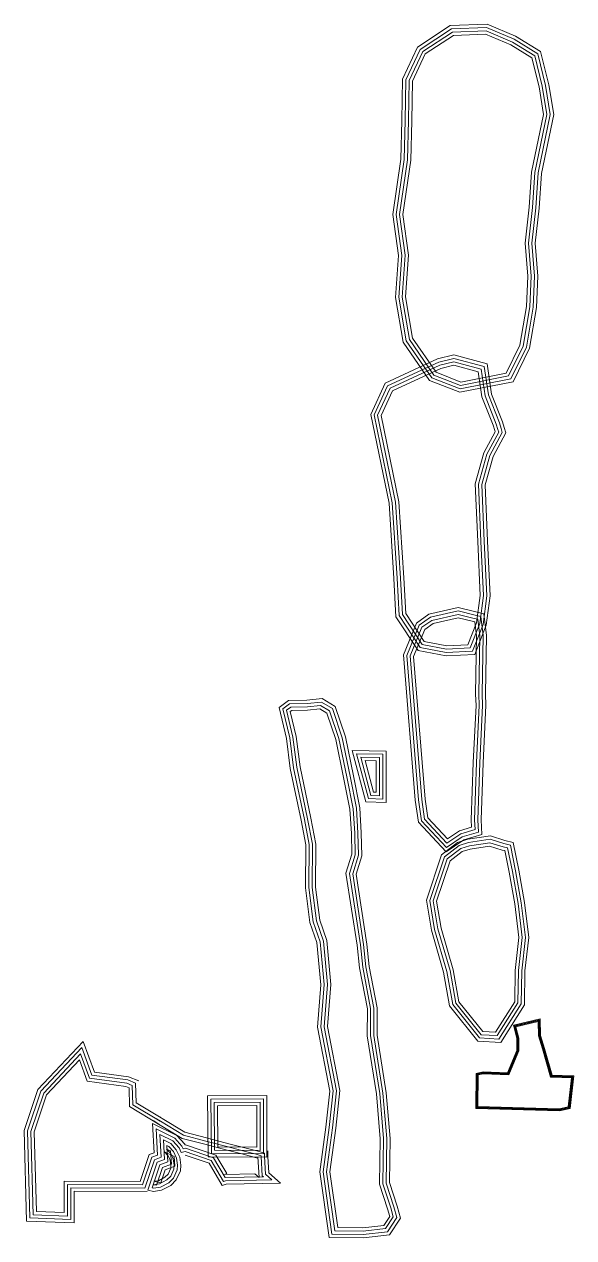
# Model space of a CAD drawing. Extents: x 1379 to 1824, y 6485 to 7347.
# Drawn here: x 1499.5 to 1582.4, y 6872 to 7055 of the extents above; entities that cross this region are included whole.
import ezdxf

# ---------------------------------------------------------------- set-up
doc = ezdxf.new("R2010")
doc.units = 0
doc.header["$MEASUREMENT"] = 0
doc.linetypes.add('DASHED', pattern=[0])

msp = doc.modelspace()

# ---------------------------------------------------------------- linework, layer by layer
at = {"layer": '', "color": 182, "linetype": 'DASHED', "lineweight": 0}
msp.add_polyline3d([(1579.341, 7041.388, 3336), (1577.485, 7032.514, 3336), (1577.141, 7027.286, 3336), (1576.522, 7021.989, 3336), (1576.934, 7017.036, 3336), (1576.728, 7012.289, 3336), (1575.697, 7006.166, 3336), (1573.221, 7001.075, 3336), (1565.175, 6999.493, 3336), (1560.636, 7001.282, 3336), (1556.647, 7007.061, 3336), (1555.478, 7013.802, 3336), (1555.96, 7020.131, 3336), (1555.066, 7026.323, 3336), (1556.304, 7034.647, 3336), (1556.463, 7040.495, 3336), (1556.532, 7046.755, 3336), (1558.801, 7051.571, 3336), (1563.753, 7054.804, 3336), (1569.323, 7055.011, 3336), (1573.587, 7053.222, 3336), (1577.369, 7050.883, 3336), (1578.607, 7045.861, 3336), (1579.341, 7041.388, 3336)], dxfattribs=at)
at = {"color": 1, "linetype": 'CONTINUOUS', "lineweight": 0}
for p, q in [((1515.387, 6891.758, 3336), (1519.857, 6889.063, 3336)), ((1515.879, 6892.045, 3336), (1519.996, 6889.563, 3336)), ((1516.371, 6892.333, 3336), (1520.135, 6890.063, 3336)), ((1519.647, 6889.191, 3336), (1518.938, 6889.634, 3336)), ((1518.938, 6889.634, 3336), (1518.938, 6889.616, 3336)), ((1518.938, 6889.616, 3336), (1519.777, 6889.111, 3336)), ((1519.908, 6889.617, 3336), (1519.438, 6889.911, 3336)), ((1519.438, 6889.911, 3336), (1519.438, 6889.899, 3336)), ((1519.438, 6889.899, 3336), (1520.035, 6889.539, 3336)), ((1519.998, 6889.563, 3336), (1519.908, 6889.617, 3336)), ((1520.169, 6890.044, 3336), (1519.938, 6890.188, 3336)), ((1519.938, 6890.188, 3336), (1519.938, 6890.181, 3336)), ((1519.938, 6890.181, 3336), (1520.293, 6889.968, 3336)), ((1519.996, 6889.563, 3336), (1519.998, 6889.563, 3336)), ((1520.035, 6889.539, 3336), (1523.539, 6887.428, 3336)), ((1520.135, 6890.063, 3336), (1520.137, 6890.063, 3336)), ((1520.137, 6890.063, 3336), (1520.169, 6890.044, 3336)), ((1520.293, 6889.968, 3336), (1523.735, 6887.893, 3336)), ((1522.526, 6887.38, 3336), (1518.848, 6889.223, 3336)), ((1518.848, 6889.223, 3336), (1519.091, 6884.788, 3336)), ((1522.218, 6886.975, 3336), (1519.394, 6888.39, 3336)), ((1519.394, 6888.39, 3336), (1519.61, 6884.449, 3336)), ((1519.86, 6889.063, 3336), (1519.647, 6889.191, 3336)), ((1519.777, 6889.111, 3336), (1523.342, 6886.962, 3336)), ((1519.857, 6889.063, 3336), (1519.86, 6889.063, 3336)), ((1523.735, 6887.893, 3336), (1527.002, 6887.04, 3336)), ((1521.909, 6886.571, 3336), (1519.941, 6887.557, 3336)), ((1519.941, 6887.557, 3336), (1520.13, 6884.111, 3336)), ((1523.701, 6886.075, 3336), (1522.526, 6887.38, 3336)), ((1523.342, 6886.962, 3336), (1526.749, 6886.073, 3336)), ((1523.539, 6887.428, 3336), (1526.875, 6886.556, 3336)), ((1526.749, 6886.073, 3336), (1530.107, 6885.196, 3336)), ((1526.875, 6886.556, 3336), (1530.233, 6885.679, 3336)), ((1527.002, 6887.04, 3336), (1530.36, 6886.163, 3336)), ((1530.36, 6886.163, 3336), (1532.775, 6885.532, 3336)), ((1519.091, 6884.788, 3336), (1518.367, 6884.515, 3336)), ((1519.61, 6884.449, 3336), (1518.764, 6884.13, 3336)), ((1520.13, 6884.111, 3336), (1519.161, 6883.746, 3336)), ((1530.107, 6885.196, 3336), (1532.524, 6884.564, 3336)), ((1530.233, 6885.679, 3336), (1532.65, 6885.048, 3336)), ((1532.524, 6884.564, 3336), (1534.321, 6884.1, 3336)), ((1532.65, 6885.048, 3336), (1534.456, 6884.582, 3336)), ((1532.775, 6885.532, 3336), (1534.59, 6885.063, 3336))]:
    msp.add_line(p, q, dxfattribs=at)
at = {"color": 182, "linetype": 'DASHED', "lineweight": 0}
for points in [[(1578.832, 7041.399, 3336), (1576.988, 7032.582, 3336), (1576.642, 7027.332, 3336), (1576.019, 7021.998, 3336), (1576.433, 7017.026, 3336), (1576.229, 7012.342, 3336), (1575.215, 7006.32, 3336), (1572.88, 7001.518, 3336), (1565.222, 7000.012, 3336), (1560.961, 7001.692, 3336), (1557.12, 7007.255, 3336), (1555.981, 7013.827, 3336), (1556.462, 7020.148, 3336), (1555.571, 7026.322, 3336), (1556.803, 7034.604, 3336), (1556.962, 7040.486, 3336), (1557.03, 7046.641, 3336), (1559.192, 7051.23, 3336), (1563.91, 7054.31, 3336), (1569.231, 7054.508, 3336), (1573.357, 7052.777, 3336), (1576.932, 7050.566, 3336), (1578.116, 7045.761, 3336), (1578.832, 7041.399, 3336)], [(1578.324, 7041.411, 3336), (1576.491, 7032.65, 3336), (1576.144, 7027.377, 3336), (1575.517, 7022.006, 3336), (1575.932, 7017.017, 3336), (1575.731, 7012.395, 3336), (1574.734, 7006.474, 3336), (1572.539, 7001.961, 3336), (1565.269, 7000.531, 3336), (1561.286, 7002.101, 3336), (1557.594, 7007.449, 3336), (1556.484, 7013.851, 3336), (1556.965, 7020.165, 3336), (1556.076, 7026.321, 3336), (1557.302, 7034.56, 3336), (1557.462, 7040.476, 3336), (1557.529, 7046.526, 3336), (1559.584, 7050.889, 3336), (1564.067, 7053.815, 3336), (1569.139, 7054.004, 3336), (1573.127, 7052.331, 3336), (1576.495, 7050.248, 3336), (1577.626, 7045.66, 3336), (1578.324, 7041.411, 3336)], [(1577.815, 7041.422, 3336), (1575.995, 7032.718, 3336), (1575.646, 7027.423, 3336), (1575.014, 7022.015, 3336), (1575.431, 7017.007, 3336), (1575.233, 7012.447, 3336), (1574.253, 7006.628, 3336), (1572.198, 7002.403, 3336), (1565.316, 7001.05, 3336), (1561.611, 7002.51, 3336), (1558.068, 7007.642, 3336), (1556.987, 7013.875, 3336), (1557.468, 7020.182, 3336), (1556.582, 7026.32, 3336), (1557.8, 7034.516, 3336), (1557.962, 7040.467, 3336), (1558.028, 7046.412, 3336), (1559.976, 7050.548, 3336), (1564.224, 7053.321, 3336), (1569.047, 7053.5, 3336), (1572.898, 7051.885, 3336), (1576.059, 7049.93, 3336), (1577.136, 7045.56, 3336), (1577.815, 7041.422, 3336)], [(1569.308, 7003.784, 3336), (1569.981, 6999.224, 3336), (1571.625, 6995.037, 3336), (1571.89, 6994.18, 3336), (1572.124, 6993.361, 3336), (1570.195, 6989.794, 3336), (1569.025, 6985.524, 3336), (1569.376, 6977.043, 3336), (1569.767, 6968.795, 3336), (1569.183, 6964.349, 3336), (1567.429, 6959.963, 3336), (1563.105, 6959.748, 3336), (1558.92, 6960.57, 3336), (1555.556, 6965.654, 3336), (1555.257, 6971.411, 3336), (1554.51, 6982.776, 3336), (1551.745, 6996.158, 3336), (1553.912, 7000.869, 3336), (1561.834, 7004.532, 3336), (1564.301, 7005.131, 3336), (1569.308, 7003.784, 3336)], [(1568.861, 7003.386, 3336), (1569.494, 6999.094, 3336), (1571.152, 6994.871, 3336), (1571.41, 6994.037, 3336), (1571.587, 6993.419, 3336), (1569.727, 6989.981, 3336), (1568.522, 6985.581, 3336), (1568.876, 6977.02, 3336), (1569.265, 6968.816, 3336), (1568.695, 6964.476, 3336), (1567.083, 6960.446, 3336), (1563.141, 6960.25, 3336), (1559.221, 6961.02, 3336), (1556.048, 6965.816, 3336), (1555.756, 6971.44, 3336), (1555.006, 6982.843, 3336), (1552.267, 6996.098, 3336), (1554.289, 7000.492, 3336), (1561.999, 7004.057, 3336), (1564.294, 7004.615, 3336), (1568.861, 7003.386, 3336)], [(1568.414, 7002.988, 3336), (1569.008, 6998.965, 3336), (1570.68, 6994.706, 3336), (1570.931, 6993.895, 3336), (1571.05, 6993.478, 3336), (1569.26, 6990.168, 3336), (1568.019, 6985.638, 3336), (1568.377, 6976.998, 3336), (1568.763, 6968.836, 3336), (1568.207, 6964.603, 3336), (1566.738, 6960.93, 3336), (1563.177, 6960.752, 3336), (1559.523, 6961.47, 3336), (1556.54, 6965.978, 3336), (1556.255, 6971.469, 3336), (1555.503, 6982.91, 3336), (1552.79, 6996.038, 3336), (1554.666, 7000.116, 3336), (1562.164, 7003.583, 3336), (1564.288, 7004.098, 3336), (1568.414, 7002.988, 3336)], [(1567.967, 7002.591, 3336), (1568.522, 6998.835, 3336), (1570.208, 6994.54, 3336), (1570.452, 6993.752, 3336), (1570.513, 6993.536, 3336), (1568.793, 6990.356, 3336), (1567.516, 6985.695, 3336), (1567.877, 6976.976, 3336), (1568.262, 6968.857, 3336), (1567.72, 6964.731, 3336), (1566.393, 6961.413, 3336), (1563.213, 6961.255, 3336), (1559.824, 6961.921, 3336), (1557.032, 6966.14, 3336), (1556.754, 6971.499, 3336), (1555.999, 6982.978, 3336), (1553.313, 6995.979, 3336), (1555.043, 6999.739, 3336), (1562.33, 7003.109, 3336), (1564.281, 7003.582, 3336), (1567.967, 7002.591, 3336)], [(1567.597, 6966.361, 3336), (1568.797, 6966.094, 3336), (1569.196, 6962.829, 3336), (1569.065, 6953.997, 3336), (1569.129, 6952.239, 3336), (1568.697, 6943.612, 3336), (1568.409, 6935.006, 3336), (1568.513, 6932.795, 3336), (1565.776, 6931.997, 3336), (1563.106, 6930.184, 3336), (1558.935, 6934.635, 3336), (1558.469, 6937.967, 3336), (1556.67, 6959.896, 3336), (1558.669, 6964.695, 3336), (1560.535, 6966.028, 3336), (1564.932, 6967.028, 3336), (1567.597, 6966.361, 3336)], [(1567.482, 6965.874, 3336), (1568.344, 6965.682, 3336), (1568.696, 6962.802, 3336), (1568.565, 6953.991, 3336), (1568.629, 6952.242, 3336), (1568.198, 6943.632, 3336), (1567.909, 6935.002, 3336), (1567.995, 6933.164, 3336), (1565.561, 6932.455, 3336), (1563.179, 6930.837, 3336), (1559.408, 6934.861, 3336), (1558.966, 6938.022, 3336), (1557.178, 6959.815, 3336), (1559.076, 6964.371, 3336), (1560.744, 6965.562, 3336), (1564.927, 6966.514, 3336), (1567.482, 6965.874, 3336)], [(1567.367, 6965.387, 3336), (1567.89, 6965.271, 3336), (1568.195, 6962.775, 3336), (1568.065, 6953.986, 3336), (1568.128, 6952.245, 3336), (1567.698, 6943.653, 3336), (1567.408, 6934.999, 3336), (1567.477, 6933.534, 3336), (1565.345, 6932.912, 3336), (1563.251, 6931.491, 3336), (1559.882, 6935.087, 3336), (1559.463, 6938.077, 3336), (1557.687, 6959.735, 3336), (1559.483, 6964.047, 3336), (1560.953, 6965.097, 3336), (1564.921, 6966, 3336), (1567.367, 6965.387, 3336)], [(1567.252, 6964.901, 3336), (1567.437, 6964.86, 3336), (1567.695, 6962.748, 3336), (1567.565, 6953.98, 3336), (1567.628, 6952.249, 3336), (1567.198, 6943.674, 3336), (1566.908, 6934.995, 3336), (1566.959, 6933.904, 3336), (1565.129, 6933.37, 3336), (1563.324, 6932.145, 3336), (1560.355, 6935.313, 3336), (1559.961, 6938.132, 3336), (1558.195, 6959.655, 3336), (1559.889, 6963.723, 3336), (1561.162, 6964.632, 3336), (1564.915, 6965.486, 3336), (1567.252, 6964.901, 3336)], [(1550.66, 6871.975, 3336), (1545.476, 6872.012, 3336), (1544.075, 6881.892, 3336), (1544.985, 6888.668, 3336), (1545.584, 6894.099, 3336), (1543.729, 6903.733, 3336), (1544.219, 6910.146, 3336), (1543.634, 6916.503, 3336), (1542.594, 6919.521, 3336), (1541.913, 6924.766, 3336), (1541.963, 6931.226, 3336), (1541.26, 6934.975, 3336), (1539.617, 6942.772, 3336), (1539.039, 6947.293, 3336), (1537.939, 6951.975, 3336), (1539.359, 6953.016, 3336), (1542.142, 6953.066, 3336), (1544.434, 6953.291, 3336), (1546.39, 6952.116, 3336), (1547.927, 6947.533, 3336), (1549.142, 6941.67, 3336), (1550.093, 6936.813, 3336), (1550.332, 6933.026, 3336), (1550.417, 6929.599, 3336), (1549.559, 6926.832, 3336), (1551.181, 6916.278, 3336), (1551.528, 6912.911, 3336), (1552.743, 6906.669, 3336), (1552.734, 6902.536, 3336), (1554.095, 6893.851, 3336), (1554.661, 6886.954, 3336), (1554.587, 6880.281, 3336), (1555.74, 6876.755, 3336), (1556.247, 6874.933, 3336), (1554.571, 6872.405, 3336), (1550.66, 6871.975, 3336)], [(1550.635, 6872.476, 3336), (1545.911, 6872.509, 3336), (1544.58, 6881.894, 3336), (1545.482, 6888.608, 3336), (1546.089, 6894.12, 3336), (1544.233, 6903.762, 3336), (1544.721, 6910.15, 3336), (1544.127, 6916.609, 3336), (1543.083, 6919.636, 3336), (1542.413, 6924.797, 3336), (1542.464, 6931.271, 3336), (1541.751, 6935.073, 3336), (1540.111, 6942.856, 3336), (1539.532, 6947.383, 3336), (1538.502, 6951.768, 3336), (1539.527, 6952.519, 3336), (1542.171, 6952.567, 3336), (1544.318, 6952.778, 3336), (1545.975, 6951.783, 3336), (1547.444, 6947.403, 3336), (1548.652, 6941.572, 3336), (1549.596, 6936.749, 3336), (1549.833, 6933.004, 3336), (1549.915, 6929.669, 3336), (1549.047, 6926.87, 3336), (1550.685, 6916.215, 3336), (1551.033, 6912.838, 3336), (1552.243, 6906.622, 3336), (1552.234, 6902.498, 3336), (1553.598, 6893.792, 3336), (1554.161, 6886.937, 3336), (1554.086, 6880.204, 3336), (1555.261, 6876.611, 3336), (1555.704, 6875.019, 3336), (1554.284, 6872.877, 3336), (1550.635, 6872.476, 3336)], [(1550.609, 6872.976, 3336), (1546.345, 6873.006, 3336), (1545.085, 6881.896, 3336), (1545.978, 6888.547, 3336), (1546.595, 6894.14, 3336), (1544.736, 6903.791, 3336), (1545.223, 6910.154, 3336), (1544.619, 6916.715, 3336), (1543.573, 6919.751, 3336), (1542.914, 6924.827, 3336), (1542.964, 6931.316, 3336), (1542.241, 6935.171, 3336), (1540.604, 6942.939, 3336), (1540.025, 6947.472, 3336), (1539.064, 6951.56, 3336), (1539.694, 6952.022, 3336), (1542.2, 6952.067, 3336), (1544.203, 6952.264, 3336), (1545.559, 6951.449, 3336), (1546.96, 6947.272, 3336), (1548.162, 6941.473, 3336), (1549.099, 6936.685, 3336), (1549.333, 6932.982, 3336), (1549.413, 6929.739, 3336), (1548.536, 6926.908, 3336), (1550.189, 6916.151, 3336), (1550.538, 6912.764, 3336), (1551.743, 6906.574, 3336), (1551.734, 6902.46, 3336), (1553.102, 6893.733, 3336), (1553.661, 6886.919, 3336), (1553.585, 6880.127, 3336), (1554.783, 6876.466, 3336), (1555.161, 6875.105, 3336), (1553.996, 6873.348, 3336), (1550.609, 6872.976, 3336)], [(1550.583, 6873.476, 3336), (1546.78, 6873.503, 3336), (1545.589, 6881.898, 3336), (1546.474, 6888.486, 3336), (1547.1, 6894.16, 3336), (1545.24, 6903.82, 3336), (1545.724, 6910.158, 3336), (1545.111, 6916.821, 3336), (1544.062, 6919.866, 3336), (1543.414, 6924.858, 3336), (1543.464, 6931.36, 3336), (1542.731, 6935.268, 3336), (1541.097, 6943.023, 3336), (1540.517, 6947.561, 3336), (1539.626, 6951.352, 3336), (1539.862, 6951.525, 3336), (1542.229, 6951.568, 3336), (1544.087, 6951.75, 3336), (1545.144, 6951.115, 3336), (1546.477, 6947.141, 3336), (1547.672, 6941.374, 3336), (1548.602, 6936.621, 3336), (1548.833, 6932.961, 3336), (1548.912, 6929.808, 3336), (1548.024, 6926.946, 3336), (1549.693, 6916.087, 3336), (1550.043, 6912.691, 3336), (1551.243, 6906.526, 3336), (1551.234, 6902.421, 3336), (1552.605, 6893.674, 3336), (1553.16, 6886.901, 3336), (1553.085, 6880.05, 3336), (1554.304, 6876.321, 3336), (1554.618, 6875.191, 3336), (1553.709, 6873.82, 3336), (1550.583, 6873.476, 3336)], [(1520.487, 6886.724, 3336), (1521.601, 6886.166, 3336), (1522.437, 6885.237, 3336), (1522.948, 6884.146, 3336), (1523.134, 6882.938, 3336), (1523.064, 6882.078, 3336), (1522.437, 6880.685, 3336), (1521.601, 6879.872, 3336), (1520.208, 6879.128, 3336), (1518.978, 6878.966, 3336), (1518.148, 6879.128, 3336), (1519.558, 6883.361, 3336), (1520.649, 6883.772, 3336), (1520.487, 6886.724, 3336)], [(1521.033, 6885.891, 3336), (1521.293, 6885.761, 3336), (1522.016, 6884.958, 3336), (1522.465, 6883.999, 3336), (1522.631, 6882.92, 3336), (1522.573, 6882.205, 3336), (1522.02, 6880.977, 3336), (1521.303, 6880.28, 3336), (1520.053, 6879.612, 3336), (1518.994, 6879.472, 3336), (1518.802, 6879.51, 3336), (1519.957, 6882.977, 3336), (1521.168, 6883.433, 3336), (1521.033, 6885.891, 3336)], [(1521.58, 6885.058, 3336), (1520.984, 6885.357, 3336), (1521.594, 6884.678, 3336), (1521.982, 6883.852, 3336), (1522.128, 6882.902, 3336), (1522.081, 6882.331, 3336), (1521.603, 6881.269, 3336), (1521.005, 6880.687, 3336), (1519.897, 6880.096, 3336), (1519.009, 6879.979, 3336), (1519.456, 6879.892, 3336), (1520.356, 6882.593, 3336), (1521.688, 6883.095, 3336), (1521.58, 6885.058, 3336)], [(1522.126, 6884.225, 3336), (1520.676, 6884.952, 3336), (1521.173, 6884.399, 3336), (1521.498, 6883.705, 3336), (1521.625, 6882.884, 3336), (1521.59, 6882.458, 3336), (1521.186, 6881.561, 3336), (1520.707, 6881.095, 3336), (1519.742, 6880.58, 3336), (1519.025, 6880.485, 3336), (1520.111, 6880.273, 3336), (1520.755, 6882.209, 3336), (1522.207, 6882.756, 3336), (1522.126, 6884.225, 3336)]]:
    msp.add_polyline3d(points, dxfattribs=at)
at = {"color": 1, "linetype": 'CONTINUOUS', "lineweight": 0}
for points in [[(1554.09, 6945.392, 3336), (1548.969, 6945.465, 3336), (1551.013, 6937.721, 3336), (1554.09, 6937.608, 3336), (1554.09, 6945.392, 3336)], [(1553.59, 6944.899, 3336), (1549.621, 6944.955, 3336), (1551.402, 6938.207, 3336), (1553.59, 6938.127, 3336), (1553.59, 6944.899, 3336)], [(1553.09, 6944.406, 3336), (1550.272, 6944.446, 3336), (1551.791, 6938.693, 3336), (1553.09, 6938.645, 3336), (1553.09, 6944.406, 3336)], [(1552.59, 6943.913, 3336), (1550.924, 6943.937, 3336), (1552.18, 6939.179, 3336), (1552.59, 6939.164, 3336), (1552.59, 6943.913, 3336)], [(1571.97, 6931.9, 3336), (1573.232, 6931.613, 3336), (1574.093, 6927.423, 3336), (1574.953, 6922.545, 3336), (1575.584, 6917.265, 3336), (1575.011, 6912.214, 3336), (1574.953, 6907.107, 3336), (1571.345, 6901.434, 3336), (1567.924, 6901.619, 3336), (1563.651, 6906.934, 3336), (1562.733, 6912.042, 3336), (1560.897, 6918.355, 3336), (1560.152, 6922.889, 3336), (1562.446, 6929.719, 3336), (1564.856, 6931.613, 3336), (1566.405, 6932.072, 3336), (1569.79, 6932.588, 3336), (1571.97, 6931.9, 3336)], [(1571.839, 6931.417, 3336), (1572.807, 6931.196, 3336), (1573.602, 6927.329, 3336), (1574.459, 6922.471, 3336), (1575.081, 6917.263, 3336), (1574.512, 6912.245, 3336), (1574.455, 6907.255, 3336), (1571.08, 6901.949, 3336), (1568.174, 6902.106, 3336), (1564.121, 6907.147, 3336), (1563.221, 6912.156, 3336), (1561.386, 6918.465, 3336), (1560.666, 6922.847, 3336), (1562.873, 6929.418, 3336), (1565.09, 6931.16, 3336), (1566.515, 6931.582, 3336), (1569.751, 6932.076, 3336), (1571.839, 6931.417, 3336)], [(1571.709, 6930.934, 3336), (1572.382, 6930.78, 3336), (1573.111, 6927.235, 3336), (1573.964, 6922.398, 3336), (1574.578, 6917.261, 3336), (1574.012, 6912.276, 3336), (1573.957, 6907.403, 3336), (1570.815, 6902.464, 3336), (1568.424, 6902.593, 3336), (1564.59, 6907.361, 3336), (1563.708, 6912.27, 3336), (1561.874, 6918.576, 3336), (1561.179, 6922.806, 3336), (1563.299, 6929.117, 3336), (1565.324, 6930.708, 3336), (1566.624, 6931.093, 3336), (1569.711, 6931.564, 3336), (1571.709, 6930.934, 3336)], [(1571.578, 6930.451, 3336), (1571.958, 6930.364, 3336), (1572.62, 6927.141, 3336), (1573.469, 6922.325, 3336), (1574.074, 6917.26, 3336), (1573.512, 6912.307, 3336), (1573.458, 6907.551, 3336), (1570.55, 6902.979, 3336), (1568.674, 6903.08, 3336), (1565.06, 6907.575, 3336), (1564.196, 6912.385, 3336), (1562.363, 6918.687, 3336), (1561.693, 6922.764, 3336), (1563.726, 6928.816, 3336), (1565.558, 6930.256, 3336), (1566.733, 6930.604, 3336), (1569.672, 6931.052, 3336), (1571.578, 6930.451, 3336)], [(1536.076, 6893.414, 3336), (1536.095, 6884.135, 3336), (1527.228, 6884.174, 3336), (1527.164, 6893.374, 3336), (1536.076, 6893.414, 3336)], [(1535.577, 6892.912, 3336), (1535.594, 6884.638, 3336), (1527.724, 6884.672, 3336), (1527.667, 6892.877, 3336), (1535.577, 6892.912, 3336)], [(1535.078, 6892.41, 3336), (1535.093, 6885.14, 3336), (1528.221, 6885.17, 3336), (1528.171, 6892.379, 3336), (1535.078, 6892.41, 3336)], [(1534.579, 6891.908, 3336), (1534.592, 6885.642, 3336), (1528.717, 6885.668, 3336), (1528.674, 6891.881, 3336), (1534.579, 6891.908, 3336)]]:
    msp.add_polyline3d(points, dxfattribs=at)
at = {"layer": 'WARNING', "color": 182, "linetype": 'DASHED', "lineweight": 0}
for points in [[(1573.27, 6904.03, 3336), (1577.28, 6904.97, 3336), (1577.36, 6902.46, 3336), (1577.96, 6900.53, 3336), (1579.11, 6896.479, 3336), (1582.36, 6896.4, 3336), (1581.81, 6891.49, 3336), (1580.21, 6891.12, 3336), (1567.61, 6891.49, 3336), (1567.66, 6896.76, 3336), (1568.7, 6897.02, 3336), (1572.363, 6896.862, 3336), (1573.8, 6900.22, 3336), (1573.76, 6902.049, 3336), (1573.27, 6904.03, 3336)], [(1573.391, 6903.956, 3336), (1577.184, 6904.845, 3336), (1577.26, 6902.443, 3336), (1577.864, 6900.501, 3336), (1579.034, 6896.381, 3336), (1582.248, 6896.303, 3336), (1581.719, 6891.571, 3336), (1580.2, 6891.22, 3336), (1567.711, 6891.587, 3336), (1567.759, 6896.682, 3336), (1568.71, 6896.919, 3336), (1572.428, 6896.759, 3336), (1573.9, 6900.201, 3336), (1573.86, 6902.062, 3336), (1573.391, 6903.956, 3336)], [(1573.513, 6903.881, 3336), (1577.088, 6904.72, 3336), (1577.161, 6902.427, 3336), (1577.768, 6900.473, 3336), (1578.958, 6896.283, 3336), (1582.137, 6896.205, 3336), (1581.627, 6891.653, 3336), (1580.19, 6891.321, 3336), (1567.812, 6891.684, 3336), (1567.859, 6896.603, 3336), (1568.72, 6896.819, 3336), (1572.492, 6896.656, 3336), (1574.001, 6900.181, 3336), (1573.96, 6902.075, 3336), (1573.513, 6903.881, 3336)], [(1573.634, 6903.807, 3336), (1576.992, 6904.594, 3336), (1577.061, 6902.41, 3336), (1577.672, 6900.444, 3336), (1578.882, 6896.184, 3336), (1582.025, 6896.108, 3336), (1581.536, 6891.734, 3336), (1580.18, 6891.421, 3336), (1567.913, 6891.781, 3336), (1567.958, 6896.525, 3336), (1568.731, 6896.718, 3336), (1572.557, 6896.553, 3336), (1574.101, 6900.162, 3336), (1574.06, 6902.089, 3336), (1573.634, 6903.807, 3336)]]:
    msp.add_polyline3d(points, dxfattribs=at)
at = {"layer": 'WARNING', "color": 1, "linetype": 'CONTINUOUS', "lineweight": 0}
for points in [[(1518.056, 6878.96, 3336), (1507.023, 6879.022, 3336), (1507.023, 6874.202, 3336), (1499.872, 6874.47, 3336), (1499.515, 6888.151, 3336), (1501.57, 6894.32, 3336), (1508.398, 6901.592, 3336), (1510.087, 6896.94, 3336), (1515.237, 6896.259, 3336), (1516.776, 6895.616, 3336)], [(1519.161, 6883.746, 3336), (1517.699, 6879.462, 3336), (1506.523, 6879.525, 3336), (1506.523, 6874.721, 3336), (1500.36, 6874.952, 3336), (1500.017, 6888.076, 3336), (1502.01, 6894.058, 3336), (1508.206, 6900.657, 3336), (1509.721, 6896.484, 3336), (1515.106, 6895.772, 3336), (1516.286, 6895.279, 3336), (1516.371, 6892.333, 3336)], [(1518.764, 6884.13, 3336), (1517.342, 6879.964, 3336), (1506.023, 6880.028, 3336), (1506.023, 6875.24, 3336), (1500.847, 6875.434, 3336), (1500.519, 6888.002, 3336), (1502.449, 6893.796, 3336), (1508.013, 6899.721, 3336), (1509.354, 6896.028, 3336), (1514.974, 6895.285, 3336), (1515.795, 6894.942, 3336), (1515.879, 6892.045, 3336)], [(1505.523, 6880.53, 3336), (1505.523, 6875.759, 3336), (1501.335, 6875.916, 3336), (1501.021, 6887.927, 3336), (1502.889, 6893.533, 3336), (1507.821, 6898.786, 3336), (1508.988, 6895.572, 3336), (1514.843, 6894.798, 3336), (1515.305, 6894.605, 3336), (1515.387, 6891.758, 3336)], [(1534.59, 6885.063, 3336), (1535.74, 6884.718, 3336), (1535.733, 6884.223, 3336), (1535.891, 6881.55, 3336), (1536.859, 6880.688, 3336), (1529.853, 6880.536, 3336), (1529.578, 6880.446, 3336), (1527.709, 6883.627, 3336), (1523.797, 6884.967, 3336), (1523.188, 6884.813, 3336), (1522.858, 6885.516, 3336), (1521.909, 6886.571, 3336)], [(1534.456, 6884.582, 3336), (1535.234, 6884.348, 3336), (1535.233, 6884.211, 3336), (1535.404, 6881.314, 3336), (1535.577, 6881.161, 3336), (1529.768, 6881.035, 3336), (1529.805, 6881.047, 3336), (1528.047, 6884.04, 3336), (1523.819, 6885.488, 3336), (1523.465, 6885.399, 3336), (1523.28, 6885.796, 3336), (1522.218, 6886.975, 3336)], [(1534.321, 6884.1, 3336), (1534.729, 6883.977, 3336), (1534.732, 6884.2, 3336), (1534.917, 6881.078, 3336), (1534.294, 6881.633, 3336), (1529.683, 6881.533, 3336), (1530.032, 6881.647, 3336), (1528.384, 6884.453, 3336), (1523.84, 6886.01, 3336), (1523.743, 6885.985, 3336), (1523.701, 6886.075, 3336)], [(1518.367, 6884.515, 3336), (1516.985, 6880.466, 3336), (1505.523, 6880.53, 3336)], [(1536.245, 6885.088, 3336), (1536.233, 6884.234, 3336), (1536.378, 6881.786, 3336), (1538.141, 6880.216, 3336), (1529.938, 6880.038, 3336), (1529.351, 6879.846, 3336), (1527.372, 6883.214, 3336), (1523.776, 6884.446, 3336)]]:
    msp.add_polyline3d(points, dxfattribs=at)

doc.saveas('drawing.dxf')
